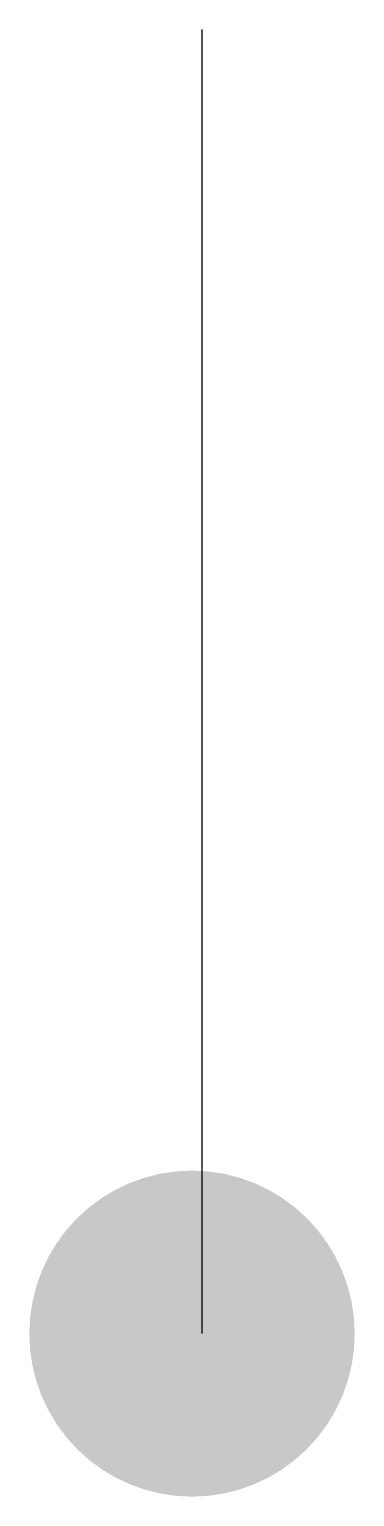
# Model space of a CAD drawing. Extents: x 373.17 to 374.42, y 415.99 to 421.61.
import ezdxf

# ---------------------------------------------------------------- set-up
doc = ezdxf.new("R2010")
doc.units = 0
doc.header["$LTSCALE"] = 5
doc.header["$MEASUREMENT"] = 0
doc.layers.add('11', color=1, linetype='CONTINUOUS')

msp = doc.modelspace()

# ---------------------------------------------------------------- linework, layer by layer
at = {"layer": '11'}
msp.add_line((373.8394, 416.6107), (373.8394, 421.6107), dxfattribs=at)
at = {"layer": '11', "const_width": 0.625}
msp.add_lwpolyline([(373.4874, 416.6107, 1), (374.1124, 416.6107, 1)], format="xyb", close=True, dxfattribs=at)

doc.saveas('drawing.dxf')
